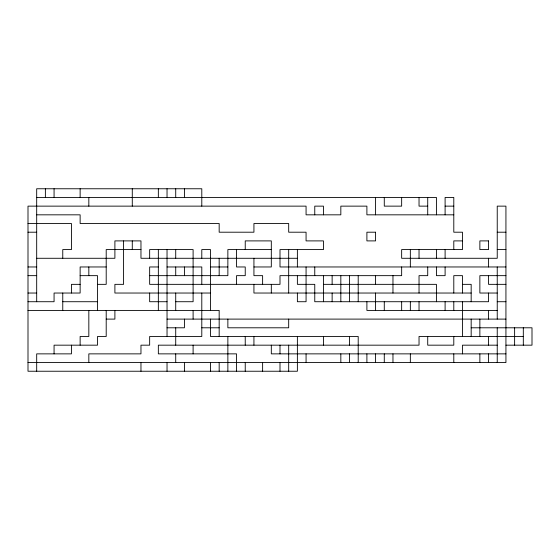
<?xml version="1.0" encoding="UTF-8"?>
<svg xmlns="http://www.w3.org/2000/svg" width="560" height="560" viewBox="0 0 560 560"><rect width="100%" height="100%" fill="white"/><g stroke="black" fill="none" stroke-linecap="round" stroke-linejoin="round"><path stroke-width="0.84" d="M36.687 197.449L436.415 197.449L436.415 214.83M427.721 206.136L419.034 206.136L419.034 197.449M445.102 206.136L453.796 206.136M36.687 214.83L80.136 214.83L80.136 223.517L219.17 223.517L219.17 232.204L253.932 232.204L253.932 223.517L288.687 223.517L288.687 232.204L306.068 232.204L306.068 240.898L323.449 240.898L323.449 249.585L280 249.585L280 266.966L505.932 266.966M453.796 214.83L366.898 214.83L366.898 206.136L340.83 206.136L340.83 214.83L306.068 214.83L306.068 206.136L28 206.136L28 371.238L297.381 371.238L297.381 336.483M28 223.517L71.449 223.517L71.449 249.585L62.762 249.585L62.762 258.279M28 232.204L36.687 232.204M497.238 232.204L505.932 232.204M462.483 240.898L453.796 240.898L453.796 249.585M140.966 249.585L106.204 249.585L106.204 284.347L97.517 284.347M271.313 249.585L227.864 249.585L227.864 275.653L149.653 275.653M497.238 249.585L505.932 249.585M36.687 258.279L114.898 258.279L114.898 240.898L140.966 240.898L140.966 258.279L297.381 258.279M28 266.966L36.687 266.966M106.204 266.966L80.136 266.966L80.136 293.034L54.068 293.034L54.068 301.721L28 301.721M158.347 266.966L149.653 266.966L149.653 284.347L280 284.347L280 275.653L401.653 275.653L401.653 266.966M167.034 266.966L201.796 266.966L201.796 284.347M210.483 266.966L227.864 266.966M253.932 266.966L271.313 266.966L271.313 240.898L245.238 240.898L245.238 249.585M28 275.653L36.687 275.653M80.136 275.653L97.517 275.653L97.517 310.415M505.932 275.653L479.864 275.653L479.864 293.034L497.238 293.034M80.136 284.347L71.449 284.347L71.449 293.034M323.449 284.347L436.415 284.347L436.415 301.721M462.483 284.347L471.17 284.347L471.17 301.721M505.932 284.347L488.551 284.347L488.551 275.653M28 293.034L36.687 293.034M210.483 293.034L114.898 293.034L114.898 284.347L123.585 284.347L123.585 240.898M471.17 293.034L253.932 293.034L253.932 284.347M62.762 301.721L97.517 301.721M167.034 301.721L149.653 301.721L149.653 293.034M175.721 301.721L193.102 301.721L193.102 249.585L149.653 249.585L149.653 258.279M497.238 301.721L505.932 301.721M28 310.415L219.17 310.415L219.17 336.483M497.238 310.415L366.898 310.415L366.898 301.721M106.204 319.102L114.898 319.102L114.898 310.415M167.034 319.102L505.932 319.102M167.034 327.796L184.415 327.796L184.415 319.102M201.796 327.796L219.17 327.796M471.17 327.796L532 327.796L532 345.17L505.932 345.17M523.313 336.483L419.034 336.483L419.034 345.17L158.347 345.17L158.347 353.864L236.551 353.864L236.551 371.238M497.238 345.17L462.483 345.17L462.483 353.864M505.932 353.864L271.313 353.864L271.313 345.17M28 362.551L505.932 362.551L505.932 206.136L497.238 206.136L497.238 258.279L401.653 258.279L401.653 249.585L462.483 249.585L462.483 232.204L453.796 232.204L453.796 197.449L445.102 197.449L445.102 214.83M523.313 327.796L523.313 345.17M514.619 327.796L514.619 345.17M497.238 266.966L497.238 319.102M497.238 327.796L497.238 362.551M488.551 258.279L488.551 266.966M488.551 293.034L488.551 301.721L314.762 301.721L314.762 284.347L297.381 284.347L297.381 275.653M488.551 310.415L488.551 319.102M488.551 336.483L488.551 345.17M488.551 353.864L488.551 362.551M479.864 319.102L479.864 336.483M479.864 353.864L479.864 362.551M471.17 319.102L471.17 336.483M462.483 293.034L462.483 275.653L453.796 275.653L453.796 293.034M462.483 301.721L462.483 336.483M453.796 301.721L453.796 310.415M453.796 336.483L453.796 345.17L427.721 345.17L427.721 336.483M453.796 353.864L453.796 362.551M445.102 249.585L445.102 258.279M445.102 266.966L445.102 275.653L436.415 275.653L436.415 266.966M445.102 301.721L445.102 310.415M436.415 249.585L436.415 258.279M427.721 197.449L427.721 214.83M427.721 266.966L427.721 275.653L419.034 275.653L419.034 293.034M419.034 249.585L419.034 258.279M419.034 301.721L419.034 310.415M410.347 249.585L410.347 266.966M410.347 301.721L410.347 310.415M410.347 353.864L410.347 362.551M401.653 197.449L401.653 206.136L384.279 206.136L384.279 197.449M401.653 301.721L401.653 310.415M392.966 275.653L392.966 293.034M392.966 353.864L392.966 362.551M384.279 301.721L384.279 310.415M384.279 353.864L384.279 362.551M375.585 197.449L375.585 214.83M375.585 275.653L375.585 284.347M375.585 293.034L375.585 310.415M375.585 353.864L375.585 362.551M366.898 353.864L366.898 362.551M358.204 275.653L358.204 301.721M358.204 362.551L358.204 336.483L210.483 336.483L210.483 319.102M349.517 275.653L349.517 301.721M349.517 336.483L349.517 345.17M349.517 353.864L349.517 362.551M340.83 275.653L340.83 301.721M340.83 353.864L340.83 362.551M332.136 275.653L332.136 284.347M332.136 293.034L332.136 301.721M323.449 214.83L323.449 206.136L314.762 206.136L314.762 214.83M323.449 275.653L323.449 301.721M323.449 336.483L323.449 345.17M314.762 266.966L314.762 275.653M306.068 266.966L306.068 301.721L297.381 301.721L297.381 293.034M306.068 353.864L306.068 362.551M297.381 249.585L297.381 266.966M288.687 249.585L288.687 293.034M288.687 319.102L288.687 327.796L227.864 327.796L227.864 319.102M288.687 345.17L288.687 371.238M280 345.17L280 353.864M280 362.551L280 371.238M271.313 284.347L271.313 293.034M262.619 284.347L262.619 275.653L253.932 275.653L253.932 258.279M262.619 362.551L262.619 371.238M253.932 336.483L253.932 345.17M245.238 336.483L245.238 345.17M245.238 362.551L245.238 371.238M236.551 249.585L236.551 266.966L245.238 266.966L245.238 275.653L236.551 275.653L236.551 284.347M227.864 336.483L227.864 371.238M219.17 258.279L219.17 275.653M219.17 362.551L219.17 371.238M210.483 310.415L210.483 249.585L201.796 249.585L201.796 258.279M210.483 362.551L210.483 371.238M201.796 206.136L201.796 188.762L36.687 188.762L36.687 301.721M201.796 293.034L201.796 336.483L149.653 336.483L149.653 345.17L140.966 345.17L140.966 353.864L88.83 353.864L88.83 362.551M193.102 310.415L193.102 319.102M193.102 345.17L193.102 353.864M184.415 188.762L184.415 197.449M184.415 266.966L184.415 275.653M184.415 362.551L184.415 371.238M175.721 188.762L175.721 197.449M175.721 249.585L175.721 258.279M175.721 266.966L175.721 275.653M175.721 293.034L175.721 310.415M175.721 327.796L175.721 345.17M175.721 353.864L175.721 362.551M167.034 188.762L167.034 197.449M167.034 249.585L167.034 336.483M167.034 362.551L167.034 371.238M158.347 188.762L158.347 197.449M158.347 249.585L158.347 310.415M140.966 362.551L140.966 371.238M132.279 188.762L132.279 206.136M132.279 240.898L132.279 249.585M106.204 310.415L106.204 336.483L97.517 336.483L97.517 345.17L54.068 345.17L54.068 353.864M88.83 197.449L88.83 206.136M88.83 266.966L88.83 275.653M88.83 310.415L88.83 336.483L80.136 336.483L80.136 345.17M80.136 188.762L80.136 197.449M71.449 345.17L71.449 353.864L36.687 353.864L36.687 371.238M62.762 293.034L62.762 310.415M54.068 188.762L54.068 197.449M45.381 188.762L45.381 197.449M375.585 232.204L366.898 232.204L366.898 240.898L375.585 240.898L375.585 232.204M488.551 240.898L479.864 240.898L479.864 249.585L488.551 249.585L488.551 240.898"/></g></svg>
